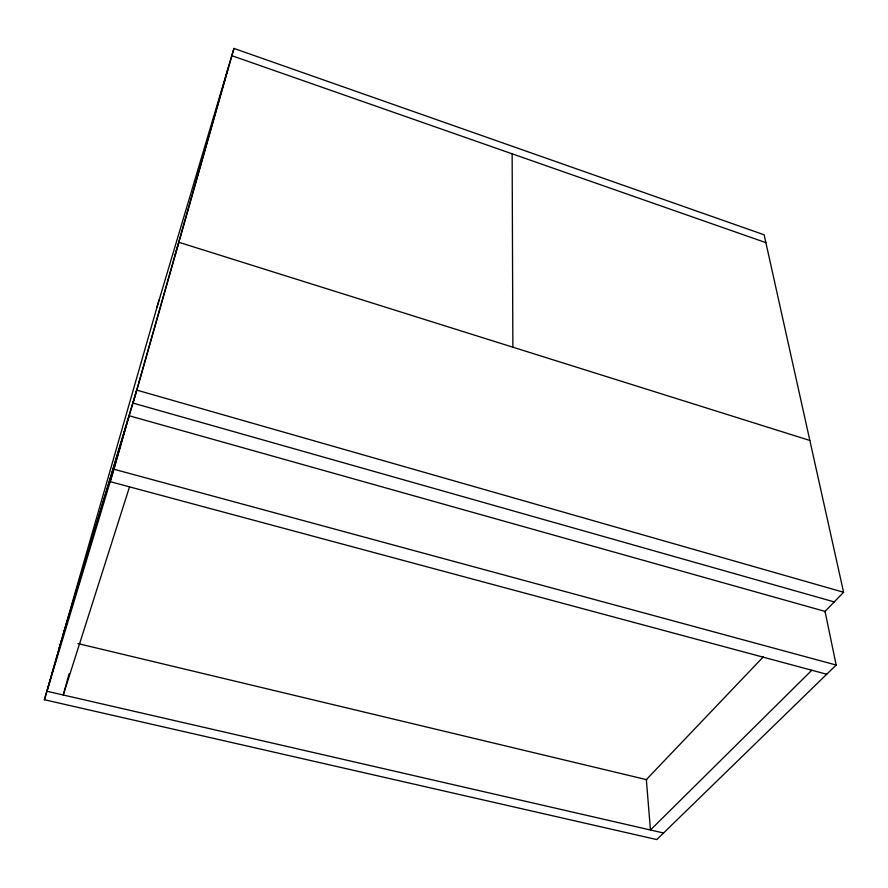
<?xml version="1.0" encoding="UTF-8"?>
<svg xmlns="http://www.w3.org/2000/svg" width="888" height="888" viewBox="0 0 888 888"><rect width="100%" height="100%" fill="white"/><g stroke="black" fill="none" stroke-linecap="round" stroke-linejoin="round"><path stroke-width="1.33" d="M69.075 673.848L63.248 695.004L129.526 486.857M125.419 428.205L110.212 481.662L826.717 674.247M44.4 699.733L113.953 469.241L129.171 415.762L825.041 611.399L836.174 665.045L656.787 839.571L44.4 699.733L159.096 299.878M228.294 67.732L132.989 403.074L834.243 601.909M59.152 648.296L136.874 390.143L233.944 48.429L764.135 234.798L843.6 592.263L824.63 611.832M61.749 639.682L46.953 691.253L663.536 833.011M156.865 307.67L233.944 48.429M175.058 255.034L178.877 242.291L809.856 440.459M62.793 635.597L136.708 389.987M763.469 656.687L646.342 779.609L650.449 829.991L811.81 670.251M77.922 643.556L646.93 779.753M113.953 469.241L836.174 665.045M136.874 390.143L843.6 592.263M231.879 55.7L765.878 242.646M512.143 153.813L512.864 347.186"/></g></svg>
